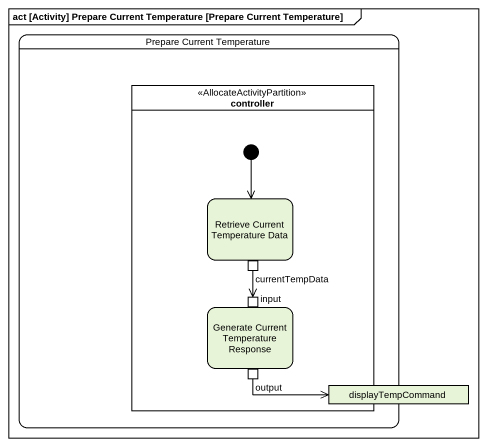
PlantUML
@startuml
mainframe act [Activity] Prepare Current Temperature [Prepare Current Temperature]
hide empty description
state "Prepare Current Temperature" as Prepare_Current_Temperature {
  state controller <<AllocateActivityPartition>> {
    state "Retrieve Current Temperature Data" as Retrieve_Current {
      state currentTempData <<outputPin>>
    }
    state "Generate Current Temperature Response" as Generate_Current {
      state input <<inputPin>>
      state output <<outputPin>>
    }
    [*] --> Retrieve_Current
  }
  state displayTempCommand <<object>>
}
currentTempData --> input
output -right-> displayTempCommand
@enduml
